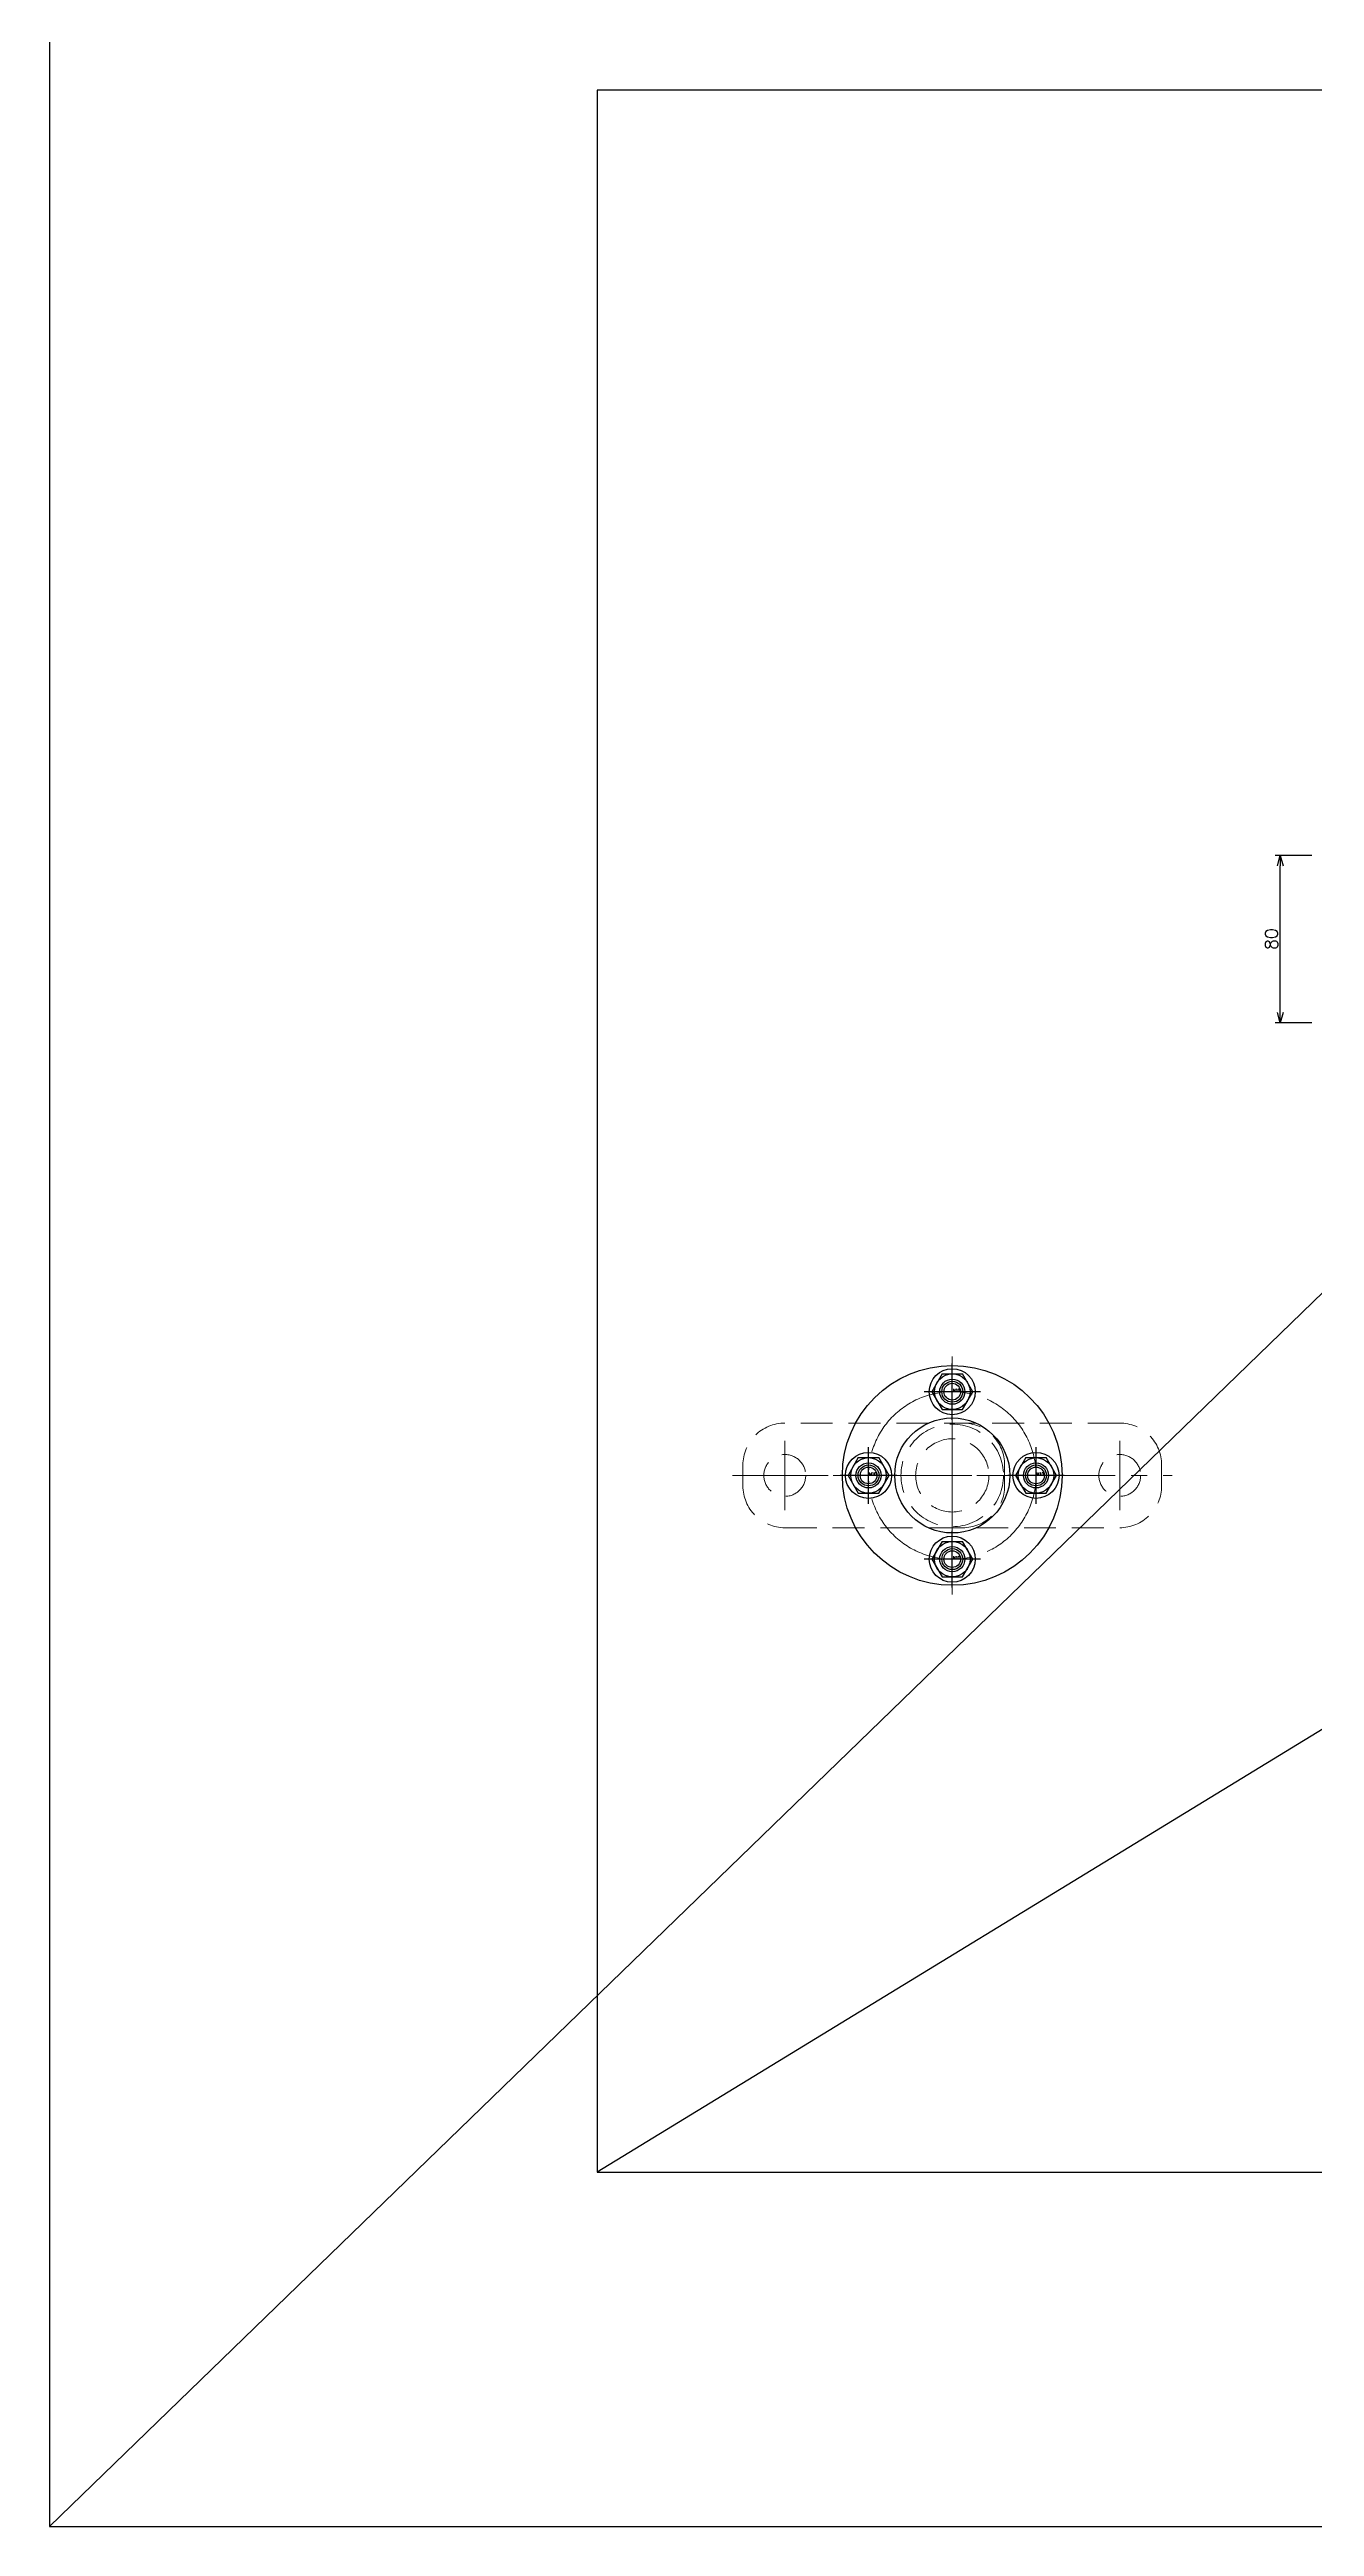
# Model space of a CAD drawing. Header units: millimetres. Extents: x 0 to 38884, y -3675 to 8056.
# Drawn here: x 8783 to 9387, y 3145 to 4329 of the extents above; entities that cross this region are included whole.
import ezdxf

# ---------------------------------------------------------------- set-up
doc = ezdxf.new("R2010")
doc.units = ezdxf.units.MM
doc.header["$LTSCALE"] = 2.4
doc.header["$PDMODE"] = 99
doc.header["$PDSIZE"] = 1
doc.linetypes.add('CENTER2', pattern=[28.575, 19.05, -3.175, 3.175, -3.175])
doc.linetypes.add('HIDDEN', pattern=[9.525, 6.35, -3.175])
for name, color, linetype, lineweight in [('04_HIDDEN', 2, 'HIDDEN', 13), ('05_CENTER', 4, 'CENTER2', 13), ('08_DIM', 3, 'Continuous', 13)]:
    doc.layers.add(name, color=color, linetype=linetype, lineweight=lineweight)
doc.layers.add('10_DRAFT', color=8, linetype='Continuous', lineweight=0, plot=False)
doc.styles.add('KSS_TXT', font='txt.shx', dxfattribs={"bigfont": 'extfont2.shx'})
doc.dimstyles.new('KSS_DIM', dxfattribs={"dimscale": 2, "dimtxt": 3, "dimasz": 2.5, "dimexe": 1.25, "dimexo": 0.625, "dimtad": 1, "dimdsep": 46, "dimtxsty": 'KSS_TXT', "dimblk": 'OPEN30', "dimcen": 0, "dimazin": 2, "dimtfac": 0.75, "dimtmove": 0, "dimatfit": 3, "dimldrblk": 'OPEN30', "dimfxl": 1.25, "dimtolj": 1, "dimarcsym": 0})

# ---------------------------------------------------------------- blocks, each defined once
blk = doc.blocks.new('A$C67185B67_1')
at = {"color": 0}
blk.add_lwpolyline([(-5, -100), (5, -100, 0.414214), (25, -80), (25, 80, 0.414214), (5, 100), (-5, 100, 0.414214), (-25, 80), (-25, -80, 0.414214)], format="xyb", close=True, dxfattribs=at)
blk.add_lwpolyline([(-25, 0), (-25, -5, 0.414214), (-5, -25), (5, -25, 0.414214), (25, -5), (25, 0)], format="xyb", dxfattribs=at)
for centre, radius in [((0, 80), 10), ((0, 0), 17.5), ((0, -80), 10)]:
    blk.add_circle(centre, radius, dxfattribs=at)
at = {"layer": '05_CENTER'}
for p, q in [((0, 105), (0, -105)), ((-16.6, 80), (16.6, 80)), ((-34, 0), (34, 0)), ((-16.6, -80), (16.6, -80))]:
    blk.add_line(p, q, dxfattribs=at)
blk = doc.blocks.new('_Open30')
at = {"color": 0, "linetype": 'ByBlock', "lineweight": -2}
for p, q in [((-1, 0.27), (0, 0)), ((0, 0), (-1, -0.27)), ((0, 0), (-1, 0))]:
    blk.add_line(p, q, dxfattribs=at)
blk = doc.blocks.new('*D637')
at = {"layer": '08_DIM', "color": 0, "lineweight": -2, "transparency": 16777216}
for p, q in [((9386.2, 3943.8), (9368.6, 3943.8)), ((9371.1, 3868.8), (9371.1, 3938.8)), ((9386.2, 3863.8), (9368.6, 3863.8))]:
    blk.add_line(p, q, dxfattribs=at)
at = {"layer": 'Defpoints', "color": 0, "transparency": 16777216}
for p in [(9371.1, 3943.8), (9387.4, 3943.8), (9387.4, 3863.8)]:
    blk.add_point(p, dxfattribs=at)
at = {"layer": '08_DIM', "color": 0, "lineweight": -2, "transparency": 16777216, "xscale": 5, "yscale": 5, "zscale": 5}
for p, rotation in [((9371.1, 3943.8), 90), ((9371.1, 3863.8), 270)]:
    blk.add_blockref('_Open30', p, dxfattribs=dict(at, rotation=rotation))
at = {"layer": '08_DIM', "color": 0, "transparency": 16777216, "insert": (9366.9, 3903.8), "char_height": 6, "attachment_point": 5, "rotation": 90, "style": 'KSS_TXT'}
blk.add_mtext('\\A1;80', dxfattribs=at)
blk = doc.blocks.new('10b_2_1')
at = {"color": 0, "linetype": 'CENTER2'}
for p, q in [((0, -13.5), (0, 13.5)), ((13.5, 0), (-13.5, 0))]:
    blk.add_line(p, q, dxfattribs=at)
at = {"color": 0}
for p, q in [((-4.9, 8.5), (-9.8, 0)), ((-9.8, 0), (-4.9, -8.5)), ((-4.9, 8.5), (4.9, 8.5)), ((9.8, 0), (4.9, 8.5)), ((4.9, -8.5), (9.8, 0)), ((-4.9, -8.5), (4.9, -8.5))]:
    blk.add_line(p, q, dxfattribs=at)
for radius in [11, 8.49, 5, 4]:
    blk.add_circle((0, 0), radius, dxfattribs=at)
at = {"layer": '10_DRAFT', "style": 'KSS_TXT'}
blk.add_text('M10', height=1.25, dxfattribs=at).set_placement((0.3, 0.1))
blk = doc.blocks.new('A$C0CF959C6_1')
at = {"color": 0}
for centre, radius in [((0, 0), 52.5), ((0, 40), 6), ((0, 0), 27.5), ((-40, 0), 6), ((40, 0), 6), ((0, -40), 6)]:
    blk.add_circle(centre, radius, dxfattribs=at)
at = {"layer": '04_HIDDEN'}
blk.add_circle((0, 0), 24.5, dxfattribs=at)
at = {"layer": '05_CENTER'}
for p, q in [((0, 56.9), (0, -56.9)), ((-56.9, 0), (56.9, 0))]:
    blk.add_line(p, q, dxfattribs=at)
blk.add_circle((0, 0), 40, dxfattribs=at)

msp = doc.modelspace()

# ---------------------------------------------------------------- linework, layer by layer
at = {"color": 3}
for p, q in [((10779.6661, 5080.8615), (8783.1474, 3145.3143)), ((10629.0406, 4282.4001), (9044.7287, 3314.6582))]:
    msp.add_line(p, q, dxfattribs=at)
for points in [[(8783.1474, 3145.3143), (10779.6661, 3145.3143), (10779.6661, 5080.8615), (8783.1474, 5080.8615)], [(9044.7287, 3314.6582), (10629.0406, 3314.6582), (10629.0406, 4309.5183), (9044.7287, 4309.5183)]]:
    msp.add_lwpolyline(points, close=True, dxfattribs=at)

# ---------------------------------------------------------------- block references
for name, p in [('A$C0CF959C6_1', (9214.392, 3647.5407)), ('10b_2_1', (9214.392, 3687.5407)), ('10b_2_1', (9174.392, 3647.5407)), ('10b_2_1', (9254.392, 3647.5407)), ('10b_2_1', (9214.392, 3607.5407))]:
    msp.add_blockref(name, p)
at = {"layer": '04_HIDDEN', "rotation": 90}
msp.add_blockref('A$C67185B67_1', (9214.392, 3647.5407), dxfattribs=at)

# ---------------------------------------------------------------- dimensions: what is measured, and where the dimension line sits
at = {"layer": '08_DIM'}
dim = msp.add_linear_dim(base=(9371.1399, 3943.8315), p1=(9387.407, 3863.8316), p2=(9387.407, 3943.8315), angle=90, dimstyle='KSS_DIM', override={"dimscale": 2, "dimarcsym": 1}, dxfattribs=at)
dim.commit()
dim.dimension.update_dxf_attribs({"geometry": '*D637', "text_midpoint": (9366.8899, 3903.8316)})

doc.saveas('drawing.dxf')
